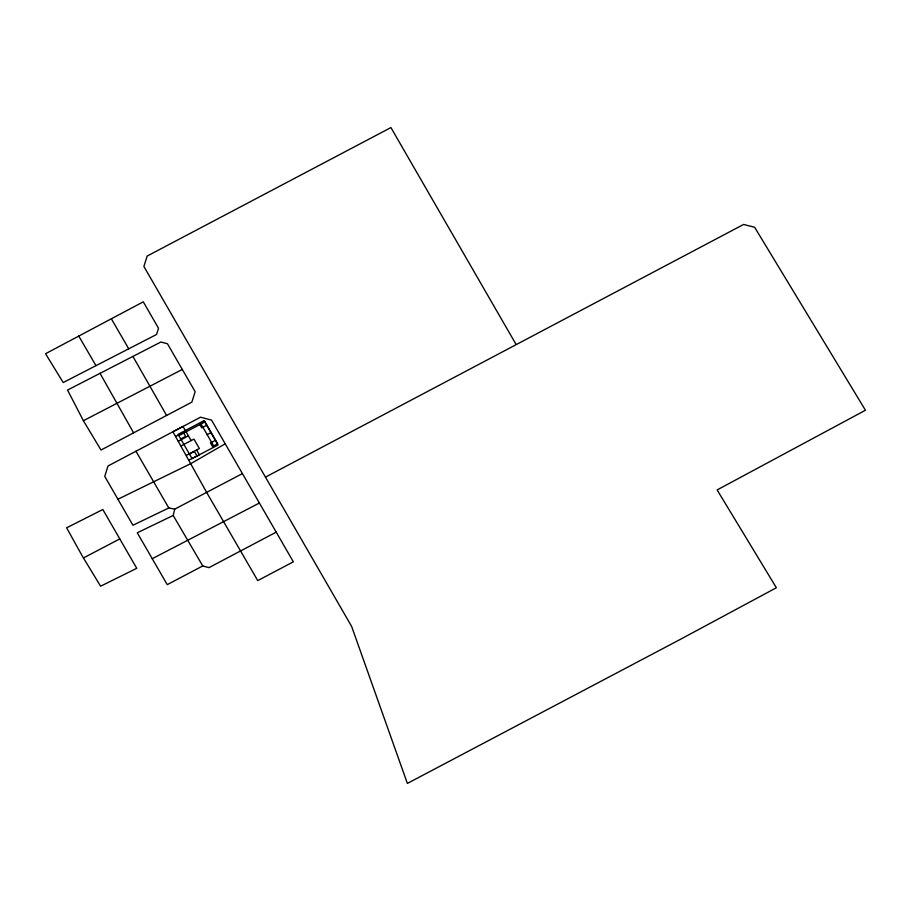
<?xml version="1.0" encoding="UTF-8"?>
<svg xmlns="http://www.w3.org/2000/svg" width="911" height="911" viewBox="0 0 911 911"><rect width="100%" height="100%" fill="white"/><g stroke="black" fill="none" stroke-linecap="round" stroke-linejoin="round"><path stroke-width="1.37" d="M276.204 532.149L208.983 567.633L202.754 565.947L173.181 515.467L174.741 509.135L242.417 473.595L293.353 561.836L257.745 580.603L206.797 492.68L172.908 431.768L182.986 426.45L191.139 440.594M242.417 473.595L225.211 443.794L191.173 463.437L117.929 499.239M78.767 336.079L45.55 353.719L63.201 382.529L156.544 334.485L158.525 328.279L143.289 301.837L78.767 336.079L95.974 365.664M265.465 477.125L743.604 224.459L754.627 227.272L865.45 410.235L717.128 489.936L776.366 587.754L679.788 639.659L407.376 783.426L351.646 626.461L143.892 266.467L147.172 256.059L390.921 127.574L516.059 344.404M133.61 432.839L101.007 450.034L83.391 420.711L67.551 390.067L160.917 342.001L167.476 343.789L195.148 391.696L191.879 402.127L133.61 432.839L100.039 373.339M175.629 436.471L185.707 431.165M178.818 435.64L204.77 421.964M180.731 438.954L185.639 436.369L183.737 433.044M206.672 425.289L201.764 427.874L199.851 424.56M178.351 441.186L188.429 435.879M181.061 445.9L193.963 439.102L199.395 448.531L186.504 455.329M207.139 434.615L211.17 432.497M189.431 454.031L194.339 451.446L197.004 456.047M215.372 440.366L210.464 442.951L213.117 447.552M189.215 460.044L199.293 454.726L196.582 450.023M202.754 565.947L167.237 584.657L137.276 532.787L173.181 515.467M83.448 557.953L119.785 538.913L136.752 568.305L100.597 586.206L82.537 556.473L66.617 527.811L102.829 509.522L119.785 538.913M259.396 503.02L152.251 558.705M83.391 420.711L182.302 369.445M174.741 509.135L168.797 507.951L132.938 525.248L104.742 476.385L108.022 465.976L200.568 417.192L211.546 420.108L225.211 443.794M111.336 318.804L128.724 348.799M168.797 507.951L135.955 451.241M132.915 356.417L166.599 415.45M204.018 420.677L178.078 434.342L192.084 458.632L218.036 444.967L204.018 420.677M204.656 421.189L200.625 423.308L213.664 445.935L217.695 443.805L204.656 421.189"/></g></svg>
